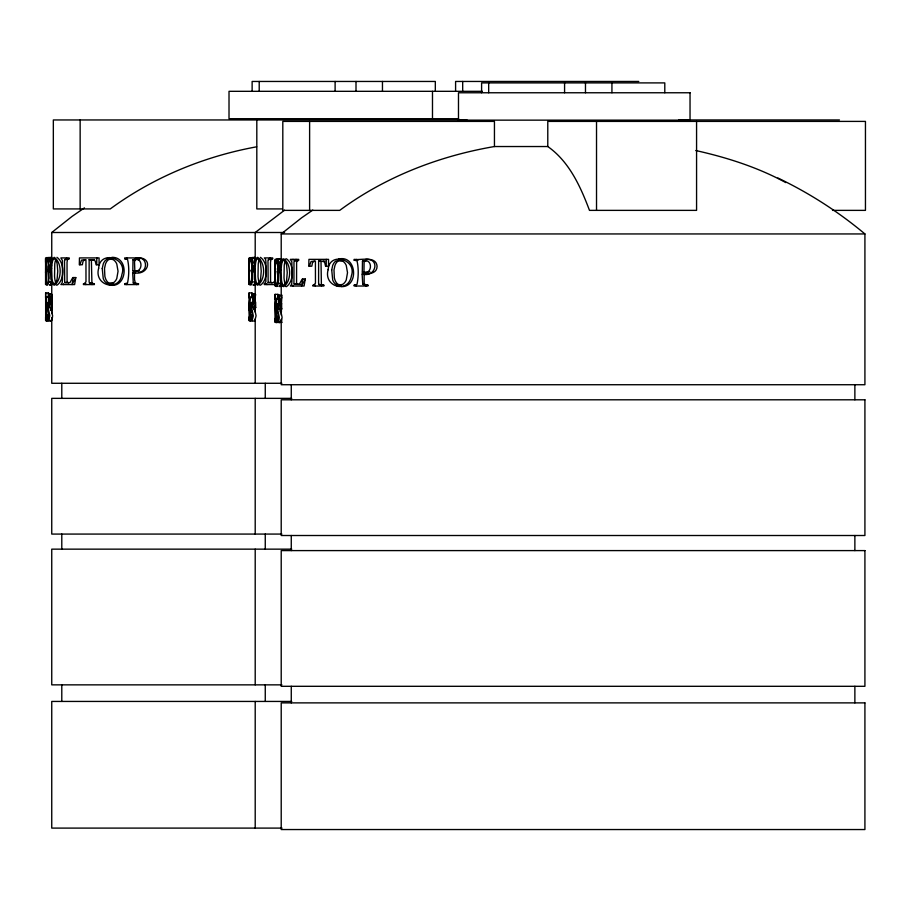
<?xml version="1.0" encoding="UTF-8"?>
<svg xmlns="http://www.w3.org/2000/svg" width="911" height="911" viewBox="0 0 911 911"><rect width="100%" height="100%" fill="white"/><g stroke="black" fill="none" stroke-linecap="round" stroke-linejoin="round"><path stroke-width="1.37" d="M45.63 316.994L45.618 320.74M46.005 262.026L45.607 284.574L45.584 257.915L48.454 257.915M48.477 270.59L48.477 265.875M249.102 316.994L249.136 320.74L249.124 292.909L251.937 292.909L251.937 296.952M249.022 266.137L249.079 284.574L249.102 257.915M251.937 270.59L251.948 265.875M275.099 318.44L275.088 322.187L277.957 322.187M275.088 263.814L275.111 260.17M277.946 272.036L277.946 267.31M50.731 310.48L50.743 307.246M249.147 303.739L249.147 310.07M254.203 309.41L254.215 307.246M280.201 311.926L280.246 307.964M49.012 302.885L49.615 294.526L50.674 301.518M278.481 304.331L279.085 295.973L280.144 302.964M48.75 278.504A10.932 1.173 90 0 1 48.534 273.972L48.534 268.608A10.978 1.184 -90 0 1 48.75 264.11M254.01 271.239L254.841 261.138L256.093 258.28L257.688 257.335C265.613 262.539 265.591 279.973 257.688 285.2L256.093 284.243L254.374 279.313L254.044 265.556M280.019 271.683L280.132 267.003M51.927 302.885L52.178 296.952M281.408 304.331L281.818 297.328M45.618 294.731L45.652 292.909L48.477 292.909L48.442 294.731M251.937 292.909L251.903 294.731M275.088 296.177L275.122 294.355L277.946 294.355L277.912 296.177M249.124 292.909L249.079 294.731M51.118 301.131L52.178 294.424M254.579 301.131L255.638 294.424M280.588 302.566L282.091 295.232M45.96 296.986L45.96 317.552M49.615 270.123L48.784 272.514L48.761 281.92A34.607 3.712 -90 0 1 47.577 284.995L46.7 284.961L45.675 281.784L45.652 268.586A10.955 1.173 -90 0 1 46.119 262.277L47.224 258.872L48.545 265.739L51.449 265.739C50.014 259.954 53.464 258.086 49.524 257.585M253.076 270.123L252.245 272.514L252.222 281.92A34.607 3.712 -90 0 1 251.049 284.995L250.172 284.961C248.293 276.306 248.327 266.251 250.183 257.585C253.6 258.2 251.447 259.179 254.511 264.566M280.508 266.012C277.445 260.626 279.609 259.635 276.192 259.02C274.325 267.697 274.291 277.753 276.17 286.407L277.046 286.43A34.607 3.712 -90 0 0 278.231 283.367L278.254 273.949L279.085 271.569M49.24 297.123L48.704 302.258M252.814 302.623L252.814 297.123L249.899 297.123L249.147 303.978L250.013 321.173L250.73 318.121L250.274 318.896L250.001 303.978L250.627 303.978L250.627 302.623M278.709 298.569L278.39 302.247M252.609 296.952L253.554 294.469L254.135 301.518M277.16 322.403L277.297 321.811L277.98 322.619L278.846 321.093L279.29 317.21L277.513 308.795L277.855 304.536L278.709 309.045L281.693 309.045L281.624 303.534L277.502 303.841C275.213 309.808 279.836 315.878 277.923 321.64A7.129 0.763 90 0 1 277.263 318.417L277.035 316.049L277.069 322.403L280.007 321.947M255.069 319.26L254.716 320.194M281.055 320.82L281.237 319.875M48.773 296.986L49.604 293.57L50.219 301.268M252.245 296.986L253.076 293.57L253.679 301.268M275.589 296.929L275.589 320.615M278.242 298.432L279.073 295.016L279.688 302.714M48.522 271.239L49.126 265.796M252.598 265.796L251.983 271.239L252.005 268.608A10.978 1.184 -90 0 1 252.21 264.11M278.14 271.319L278.755 265.875M45.55 272.605L46.005 268.517M275.02 274.04L275.634 268.597M79.861 264.759L81.58 260.079L85.953 259.624L85.987 281.806L83.379 284.574L94.368 284.574L94.357 283.765L89.529 283.048L89.13 281.841L89.153 259.658L94.163 260.068L95.279 261.206L96.088 264.759L99.071 264.759L99.071 257.915L79.462 257.915L79.314 264.759L82.332 264.759L83.06 261.229L84.814 259.737M309.33 266.206L311.05 261.525L315.422 261.07L315.457 283.253L312.849 286.02L323.838 286.02L323.826 285.211L318.998 284.494L318.599 283.287L318.622 261.104L323.633 261.514L324.749 262.653L325.557 266.206L328.541 266.206L328.541 259.362L308.931 259.362L308.783 266.206L311.801 266.206L312.53 262.675L314.284 261.172M94.562 259.646L91.533 259.658L91.385 260.648L91.92 283.048M51.039 261.138L52.041 258.28M280.508 262.573L282.228 259.009M75.795 277.559L74.611 284.574L60.855 284.574L62.153 282.934L62.483 279.723L62.403 260.455L60.855 257.915L69.202 257.915L69.202 258.724L65.49 258.929L64.51 260.637L64.681 282.547L69.908 282.672L72.8 277.559L75.795 277.559L72.049 284.574L73.256 277.559M298.569 260.17L296.61 262.083L296.565 283.207L297.214 284.323L299.377 284.118L302.281 279.005L305.265 279.005L304.08 286.02L290.324 286.02L291.622 284.38L291.953 281.169L291.873 261.89L290.324 259.362L298.671 259.362L298.671 260.17L294.959 260.364L293.98 262.083L293.934 283.207L294.583 284.323L300.471 284.437M302.725 279.005L301.518 286.02L305.265 279.005M51.893 302.577L48.032 302.406C45.744 308.362 50.367 314.432 48.454 320.194A7.129 0.763 -90 0 1 47.793 316.971C48.01 310.366 46.085 321.606 48.511 321.173L49.82 315.775L48.044 307.349L48.385 303.09L49.24 307.611L52.223 307.611L52.155 302.088L49.103 302.577L51.756 302.748L49.103 302.577M255.353 302.577L251.504 302.406C249.215 308.362 253.839 314.432 251.914 320.194A7.129 0.763 90 0 1 251.265 316.971C251.584 310.4 249.557 321.64 251.983 321.173L253.292 315.775L251.516 307.349L251.857 303.09L252.7 307.611L255.695 307.611L255.627 302.088L252.575 302.577L255.228 302.748L252.575 302.577M135.602 272.4L134.509 273.141L134.509 279.415L135.261 282.945L136.434 283.549M364.104 273.972L364.172 283.116L364.73 284.391L367.953 285.211L367.953 286.02L354.174 286.02L354.174 285.211L357.01 284.403C358.535 277.012 358.706 268.141 357.01 260.853L354.174 260.17L354.174 259.362C360.483 260.489 376.129 255.547 377.086 266.251C377.052 274.177 367.953 273.972 362.123 273.972L362.749 284.391L367.953 285.211M50.936 281.636L50.549 283.173M136.217 257.915C154.21 256.128 149.074 276.898 132.653 272.526L133.279 282.945L138.483 283.765L138.483 284.574L124.705 284.574L124.705 283.765L127.54 282.957C129.066 275.566 129.237 266.695 127.54 259.407L124.705 258.724L124.705 257.915L138.176 257.915M280.235 283.959L280.406 283.082M51.768 318.429L51.437 319.989M69.099 258.724L67.482 259.521L67.027 262.379L67.095 281.761L68.484 282.991M272.56 258.724L270.954 259.521L270.499 262.379L270.567 281.761L271.956 282.991M264.406 283.765L265.864 281.715L265.944 262.379L265.625 259.384L264.327 257.915L272.662 257.915L272.662 258.724L268.961 258.929L267.982 260.637L268.141 282.547L273.368 282.672L275.532 280.007M254.568 258.986L254.852 257.517L254.898 263.006M279.21 321.89L278.607 322.357M279.586 321.799L279.096 322.688L278.607 321.765M276.785 321.799L276.295 322.688L275.794 321.765M139.588 259.703L135.671 259.453L134.509 261.605L134.828 270.749L139.11 270.624M366.256 260.785L364.104 261.867L363.979 271.193L364.298 272.195L367.554 272.195M132.995 259.76L132.835 270.749C143.562 274.564 143.71 255.513 132.995 259.76L134.987 259.76M362.476 261.206L362.305 272.195C373.032 276.01 373.18 256.959 362.476 261.206L364.457 261.206M50.538 320.501L51.301 321.173L52.155 319.647L52.599 315.775L50.834 307.349M280.873 321.799L279.882 322.688L278.868 321.765M252.859 294.424L254.351 293.797M278.857 295.87L279.836 295.016L280.816 295.916M259.863 259.009L259.362 259.635A10.875 2.266 -90 0 0 258.234 263.985L258.018 276.397A10.864 2.266 90 0 0 259.362 282.888M254.773 321.173L256.071 315.775L254.306 307.349M50.834 302.406L51.756 302.748L46.529 302.623L46.529 297.123M254.294 302.406L255.228 302.748L250.001 302.623L250.001 297.123M280.303 303.841L280.952 303.841M252.723 258.28L254.26 257.335M47.087 321.025L46.324 320.319M250.548 321.025L249.785 320.319M51.745 260.945L51.745 232.499L72.083 216.397L84.438 207.879M281.214 262.391L281.214 233.945L301.552 217.843L312.792 210.088M284.539 210.202L255.205 232.499L255.205 259.521M252.996 257.585L254.18 258.155M278.994 259.02L279.814 258.986M50.948 321.025L49.365 321.014M254.408 321.025L252.837 321.014M49.843 293.786L50.879 293.797M368.579 272.07L369.82 271.592M49.388 258.257L51.289 257.54M251.903 258.61L254.761 257.54L251.971 257.54M107.202 258.28L109.548 257.54M51.597 284.961L49.98 284.961M255.057 284.961L253.44 284.961M281.066 286.407L279.449 286.407M49.98 257.574L51.597 257.574M279.449 259.009L281.066 259.009M285.599 259.009L286.43 258.781C294.276 264.042 294.264 281.374 286.43 286.646L285.599 286.407M138.449 272.173C147.798 272.423 147.855 257.414 138.392 258.029M362.123 273.972C375.651 278.208 380.798 258.143 365.687 259.362M256.674 146.808C204.053 156.385 153.447 177.258 110.242 208.926L53.339 208.926L53.339 119.956L467.024 119.956M494.445 146.534C438.965 156.032 385.159 176.825 339.712 210.373L282.809 210.373L282.809 121.402L494.445 121.402L494.445 146.534L547.784 146.534C569.261 161.623 580.512 186.584 589.485 210.373L696.573 210.373L696.573 121.402M280.907 265.818C280.201 261.525 282.068 259.441 280.178 259.601M278.572 304.023L281.453 303.534L281.066 304.058M111.894 258.804L108.637 259.635A10.875 6.331 -90 0 0 105.494 263.985L104.503 268.529L104.879 276.397A10.864 6.331 90 0 0 108.637 282.888L113.693 283.515M338.755 259.009C356.736 254.704 359.253 287.136 341.363 286.646M638.782 81.455L455.591 81.455L455.591 91.316M482.363 91.316L229.014 91.316L229.014 118.703L458.597 118.703M678.843 119.956L839.452 119.956M282.262 208.926L256.811 208.926L256.811 119.956M832.517 210.373L865.45 210.373L865.45 121.402L547.784 121.402L547.784 146.534M51.745 232.499L284.596 232.499M281.214 233.945L864.915 233.945L864.915 384.727L281.214 384.727L281.214 319.294M51.392 257.517L48.499 257.54C48.522 260.671 48.021 256.708 46.723 257.585L45.675 261.001L45.721 273.972A10.909 1.173 -90 0 0 46.119 280.337C48.294 290.415 48.978 273.038 47.554 270.123L50.356 270.123L50.356 270.977L47.554 270.977M49.285 257.915L50.196 257.915M249.933 257.915L250.855 257.915M252.746 257.915L253.657 257.915M124.705 258.724L126.743 258.724L126.743 257.915M277.969 258.986L280.861 258.963M275.054 259.362L275.088 286.02L275.02 267.583L275.942 259.362L276.864 259.362M64.852 259.521L67.482 259.521M89.153 259.658L91.533 259.658M268.324 259.521L270.954 259.521M354.174 260.17L357.932 260.375M294.321 260.967L296.952 260.967M318.622 261.104L321.002 261.104L321.389 284.494M254.921 265.739L252.005 265.739L250.696 258.872L249.58 262.266A10.955 1.173 90 0 0 249.193 268.608L249.193 273.972A10.909 1.173 -90 0 0 249.591 280.337C251.766 290.415 252.449 273.038 251.026 270.123L255.069 270.123M280.804 267.185L278.014 267.185L276.693 260.318L275.589 263.712A10.955 1.173 90 0 0 275.19 270.055L275.19 275.418A10.909 1.173 -90 0 0 275.589 281.784C277.775 291.862 278.459 274.484 277.024 271.569L279.836 271.569M132.835 270.749L134.828 270.749M251.026 270.977L253.827 270.977L253.827 270.123M252.347 271.58L255.137 271.58M362.305 272.195L364.298 272.195M132.653 272.526L134.634 272.526M48.761 281.92L51.54 281.92A34.003 3.644 89.9 0 1 50.378 284.995L49.513 284.961M252.222 281.92L255.012 281.92A34.003 3.644 89.9 0 1 253.85 284.995L252.985 284.961M64.681 282.547L67.312 282.547M268.141 282.547L270.772 282.547M133.279 282.945L135.261 282.945M278.231 283.367L281.009 283.367L281.009 278.197M83.379 283.765L85.828 283.765L85.828 284.574M89.529 283.048L94.357 283.765M124.705 283.765L126.743 283.765L126.743 284.574M138.483 283.765L136.513 283.765L136.513 284.574M294.151 283.993L296.781 283.993M362.749 284.391L364.73 284.391M47.395 284.574L46.108 284.574L46.108 283.765M275.521 284.574L264.327 284.574L264.327 283.765L266.991 283.765L266.991 284.574M312.849 285.211L315.297 285.211L315.297 286.02M318.998 284.494L323.826 285.211M354.174 285.211L356.212 285.211L356.212 286.02M276.864 286.02L275.577 286.02L275.577 285.211M281.898 383.28L51.745 383.28L51.745 317.848M291.759 398.358L51.745 398.358L51.745 534.074L281.898 534.074M291.759 549.151L51.745 549.151L51.745 684.856L281.898 684.856M291.759 701.436L51.745 701.436L51.745 828.099L282.046 828.099M111.894 257.335C129.806 256.811 127.244 289.254 109.286 284.961M323.086 261.001L324.988 261.172M343.162 260.455L338.106 261.081A10.875 6.331 -90 0 0 334.963 265.431L333.984 269.963L334.348 277.844A10.864 6.331 90 0 0 338.106 284.334L341.363 285.177M277.206 321.947L279.962 322.403M695.788 150.531C726.932 157.489 757.724 167.305 785.851 182.599M260.432 257.335C268.278 262.596 268.255 279.928 260.432 285.2L259.589 284.961M56.96 257.335C64.806 262.596 64.795 279.928 56.96 285.2L56.129 284.961M336.671 285.69L338.755 286.407M777.869 177.998C809.093 192.904 838.382 211.728 864.915 233.945M278.982 286.407L279.848 286.43A34.003 3.644 89.9 0 0 281.009 283.367M282.228 286.407L280.508 282.82M280.383 322.209L281.624 321.093L282.068 317.21L280.315 308.795M281.647 321.765L282.114 322.46M254.864 283.048L255.501 284.243M52.041 284.243L51.221 282.501M281.693 309.045L278.846 303.534L278.914 309.045M255.695 307.611L252.837 302.088L252.916 307.611M52.223 307.611L49.376 302.088L49.445 307.611M50.481 259.271L50.97 261.389M51.449 265.739L48.602 257.517L48.659 265.739M280.132 261.218L280.44 262.835M51.403 303.386L52.018 307.611M281.055 305.72L281.488 309.045M253.862 308.487L253.941 309.751M275.088 296.918L275.099 299.412M249.09 295.471L249.102 297.977M45.618 295.471L45.63 297.977M277.912 296.918L277.923 299.412M251.903 295.471L251.914 297.977M48.442 295.471L48.454 297.977M249.045 258.724L249.067 262.379M45.584 258.724L45.607 262.379M45.664 320.023L45.652 292.909M321.458 285.211L321.481 286.02M91.988 283.765L92.011 284.574M293 259.362L293.012 260.17M281.374 308.214L281.408 312.086M51.916 308.066L51.938 310.64M278.071 258.963L278.128 267.185M252.074 257.517L252.131 265.739M280.508 308.169L280.531 311.516M277.844 267.583L277.855 271.603M51.05 307.838L51.062 310.07M48.374 266.137L48.397 271.501M854.871 384.727L854.871 399.804M854.871 535.509L854.871 550.597M854.871 686.302L854.871 702.882M664.791 92.763L664.791 82.901L481.6 82.901L481.6 92.763M611.93 82.901L611.93 92.763M596.523 121.402L596.523 210.373M585.477 82.901L585.477 92.763M564.581 82.901L564.581 92.763M488.683 82.901L488.683 92.763M462.686 81.455L462.686 91.316M435.321 91.316L435.321 81.455L252.131 81.455L252.131 91.316M432.486 91.316L432.486 118.703M382.461 81.455L382.461 91.316M365.983 285.211L365.983 286.02M356.212 259.362L356.212 260.17M356.007 81.455L356.007 91.316M335.111 81.455L335.111 91.316M326.229 259.362L326.229 266.206M309.615 121.402L309.615 210.373M296.052 259.362L296.052 260.17M293 285.211L293 286.02M291.269 384.727L291.269 399.804M291.269 535.509L291.269 550.597M291.269 686.302L291.269 702.882M281.214 282.308L281.214 315.024M279.666 285.211L279.666 286.02M279.153 266.889L279.153 272.218M278.903 265.932L278.903 271.615M277.901 266.456L277.912 272.138M277.946 294.355L277.946 299.742M276.637 304.058L276.637 305.413L275.999 305.413L276.272 320.342L276.728 319.567L276.022 322.619L275.145 304.707L275.896 298.569L278.812 298.569L278.812 304.058L275.999 304.058L275.999 298.569M275.133 322.187L275.122 294.355M270.055 257.915L270.055 258.724M265.26 383.28L265.26 398.358M265.26 534.074L265.26 549.151M265.26 684.856L265.26 701.436M259.214 81.455L259.214 91.316M255.205 282.285L255.205 302.201M255.205 307.895L255.205 312.154M255.205 319.271L255.205 383.28M255.205 398.358L255.205 534.074M255.205 549.151L255.205 684.856M255.205 701.436L255.205 828.099M253.144 265.443L253.144 270.772M252.894 265.91L252.894 271.58M251.891 265.01L251.891 271.592M249.568 283.765L249.568 284.574M96.76 257.915L96.76 264.759M80.145 119.956L80.145 208.926M66.583 257.915L66.583 258.724M63.531 283.765L63.531 284.574M61.789 383.28L61.789 398.358M61.789 534.074L61.789 549.151M61.789 684.856L61.789 701.436M51.745 282.285L51.745 313.578M49.684 265.443L49.684 270.772M49.433 265.91L49.433 271.58M49.342 302.623L49.342 297.123L46.427 297.123L45.675 303.978L46.552 321.173L47.258 318.121L46.803 318.896L46.529 303.978L47.167 303.978L47.167 302.623M48.431 265.01L48.431 271.592M48.477 292.909L48.477 296.952M282 284.334A10.864 2.175 90 0 1 281.579 283.275M281.579 262.14A10.852 2.175 -90 0 1 282 261.093M278.219 265.556A10.978 1.184 -90 0 0 278.014 270.055L278.014 275.418A10.932 1.173 90 0 0 278.219 279.95M285.371 284.323A10.864 2.266 90 0 1 284.016 277.844L284.232 265.431A10.875 2.266 -90 0 1 285.371 261.081M52.531 282.888A10.864 2.175 90 0 1 52.109 281.829M52.109 260.694A10.852 2.175 -90 0 1 52.531 259.646M55.901 282.888A10.864 2.266 90 0 1 54.546 276.397L54.762 263.985A10.875 2.266 -90 0 1 55.89 259.635M51.654 268.529L52.007 278.527A10.966 2.289 90 0 0 53.145 282.888L54.227 283.731L55.491 282.888A10.955 3.371 90 0 0 57.177 278.527L57.757 271.239L57.177 263.985A10.955 3.371 -90 0 0 55.48 259.635L54.227 258.804L53.145 259.635A10.966 2.289 -90 0 0 52.007 263.985L51.654 268.529M255.126 268.529L255.479 278.527A10.966 2.289 90 0 0 256.617 282.888L257.688 283.731L258.952 282.888A10.955 3.371 90 0 0 260.637 278.527L261.229 271.239L260.637 263.985A10.955 3.371 -90 0 0 258.952 259.635L257.688 258.804L256.617 259.635A10.966 2.289 -90 0 0 255.479 263.985L255.126 268.529M281.123 269.963L281.476 279.973A10.966 2.289 90 0 0 282.615 284.334L283.697 285.177L284.961 284.334A10.955 3.371 90 0 0 286.646 279.973L287.227 272.685L286.646 265.431A10.955 3.371 -90 0 0 284.961 261.081L283.697 260.239L282.615 261.081A10.966 2.289 -90 0 0 281.476 265.431L281.123 269.963M50.367 268.244L50.914 279.313L52.633 284.243L54.227 285.2C62.13 279.973 62.142 262.539 54.227 257.335L51.961 259.476L50.367 268.244M279.836 269.69L280.383 280.759L282.103 285.69L283.697 286.646C291.6 281.419 291.611 263.985 283.697 258.781L281.431 260.91L279.836 269.69M102.248 268.529L103.239 278.527A10.966 6.388 -90 0 0 106.428 282.888L109.719 283.731L113.146 282.888A10.955 7.265 90 0 0 116.779 278.527L118.043 271.239L116.779 263.985A10.955 7.265 90 0 0 113.146 259.635L109.719 258.804L106.428 259.635A10.966 6.388 90 0 0 103.239 263.985L102.248 268.529M331.718 269.963L332.709 279.973A10.966 6.388 -90 0 0 335.897 284.334L339.188 285.177L342.616 284.334A10.955 7.265 90 0 0 346.248 279.973L347.512 272.685L346.248 265.431A10.955 7.265 90 0 0 342.616 261.081L339.188 260.239L335.897 261.081A10.966 6.388 90 0 0 332.709 265.431L331.718 269.963M98.661 268.244C93.662 285.61 119.204 292.533 121.972 274.245C127.574 257.836 99.789 249.876 98.661 268.244M328.142 269.69C323.132 287.056 348.685 293.98 351.441 275.68C357.055 259.282 329.258 251.322 328.142 269.69M690.037 92.763L458.484 92.763L458.484 120.15L690.037 120.15L690.037 92.763M864.915 399.804L281.214 399.804L281.214 535.509L864.915 535.509L864.915 399.804M864.915 550.597L281.214 550.597L281.214 686.302L864.915 686.302L864.915 550.597M864.915 702.882L281.214 702.882L281.214 829.545L864.915 829.545L864.915 702.882"/></g></svg>
